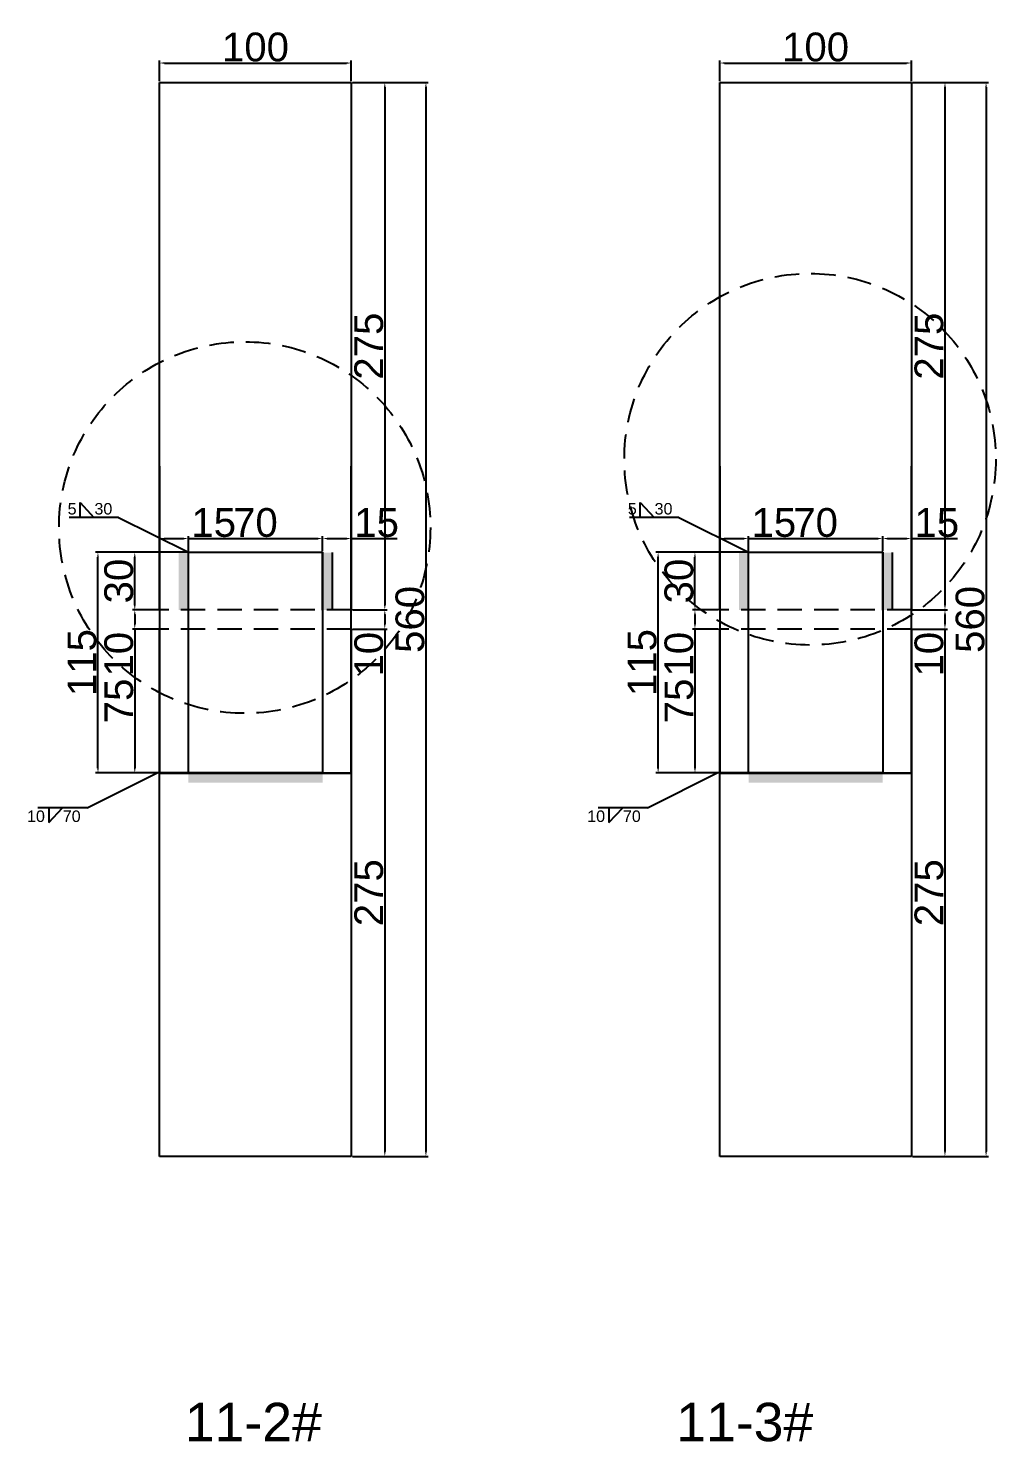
# Model space of a CAD drawing. Header units: millimetres. Extents: x 9380 to 24185, y -971 to 4358.
# Drawn here: x 22378 to 22883, y 1717 to 2455 of the extents above; entities that cross this region are included whole.
import ezdxf

# ---------------------------------------------------------------- set-up
doc = ezdxf.new("R2010")
doc.units = ezdxf.units.MM
doc.linetypes.add('DASHED', pattern=[19.05, 12.7, -6.35])
for name, color, linetype in [('切平处', 3, 'DASHED'), ('尺寸标注', 6, 'Continuous'), ('标号', 4, 'Continuous'), ('焊缝', 250, 'Continuous')]:
    doc.layers.add(name, color=color, linetype=linetype)
doc.styles.get("Standard").update_dxf_attribs({"font": 'arial.ttf'})
doc.dimstyles.new('ISO-25-JHF', dxfattribs={"dimtxt": 15, "dimasz": 2.5, "dimexe": 1.25, "dimexo": 0.625, "dimtad": 1, "dimtxsty": 'Standard', "dimcen": 2.5, "dimadec": 0, "dimazin": 0, "dimtfac": 1, "dimtmove": 0, "dimatfit": 3, "dimfxl": 1, "dimarcsym": 0})

# ---------------------------------------------------------------- blocks, each defined once
blk = doc.blocks.new('*D1595')
at = {"layer": 'Defpoints', "color": 0, "transparency": 16777216}
for p in [(22546.57, 2436.41), (22446.57, 2426.27), (22546.57, 2426.27)]:
    blk.add_point(p, dxfattribs=at)
at = {"layer": '尺寸标注', "color": 0, "lineweight": -2, "transparency": 16777216}
for p, q in [((22446.57, 2426.9), (22446.57, 2437.66)), ((22449.07, 2436.41), (22544.07, 2436.41)), ((22546.57, 2426.9), (22546.57, 2437.66))]:
    blk.add_line(p, q, dxfattribs=at)
at = {"layer": '尺寸标注', "color": 0, "transparency": 16777216}
for points in [[(22449.07, 2436.83), (22449.07, 2435.99), (22446.57, 2436.41)], [(22544.07, 2436.83), (22544.07, 2435.99), (22546.57, 2436.41)]]:
    blk.add_solid(points, dxfattribs=at)
at = {"layer": '尺寸标注', "color": 0, "transparency": 16777216, "insert": (22496.57, 2444.69), "char_height": 15, "attachment_point": 5}
blk.add_mtext('100', dxfattribs=at)
blk = doc.blocks.new('*D1596')
at = {"layer": 'Defpoints', "color": 0, "transparency": 16777216}
for p in [(22546.57, 2426.27), (22546.57, 2151.27), (22564.05, 2151.27)]:
    blk.add_point(p, dxfattribs=at)
at = {"layer": '尺寸标注', "color": 0, "lineweight": -2, "transparency": 16777216}
for p, q in [((22547.2, 2426.27), (22565.3, 2426.27)), ((22564.05, 2423.77), (22564.05, 2153.77)), ((22547.2, 2151.27), (22565.3, 2151.27))]:
    blk.add_line(p, q, dxfattribs=at)
at = {"layer": '尺寸标注', "color": 0, "transparency": 16777216}
for points in [[(22563.63, 2423.77), (22564.47, 2423.77), (22564.05, 2426.27)], [(22563.63, 2153.77), (22564.47, 2153.77), (22564.05, 2151.27)]]:
    blk.add_solid(points, dxfattribs=at)
at = {"layer": '尺寸标注', "color": 0, "transparency": 16777216, "insert": (22555.76, 2288.77), "char_height": 15, "attachment_point": 5, "rotation": 90}
blk.add_mtext('275', dxfattribs=at)
blk = doc.blocks.new('*D1597')
at = {"layer": 'Defpoints', "color": 0, "transparency": 16777216}
for p in [(22546.57, 2151.27), (22546.57, 2141.27), (22564.05, 2141.27)]:
    blk.add_point(p, dxfattribs=at)
at = {"layer": '尺寸标注', "color": 0, "lineweight": -2, "transparency": 16777216}
for p, q in [((22547.2, 2151.27), (22565.3, 2151.27)), ((22564.05, 2148.77), (22564.05, 2143.77)), ((22547.2, 2141.27), (22565.3, 2141.27)), ((22564.05, 2141.27), (22564.05, 2117.5))]:
    blk.add_line(p, q, dxfattribs=at)
at = {"layer": '尺寸标注', "color": 0, "transparency": 16777216}
for points in [[(22563.63, 2148.77), (22564.47, 2148.77), (22564.05, 2151.27)], [(22563.63, 2143.77), (22564.47, 2143.77), (22564.05, 2141.27)]]:
    blk.add_solid(points, dxfattribs=at)
at = {"layer": '尺寸标注', "color": 0, "transparency": 16777216, "insert": (22555.76, 2128.14), "char_height": 15, "attachment_point": 5, "rotation": 90}
blk.add_mtext('10', dxfattribs=at)
blk = doc.blocks.new('*D1598')
at = {"layer": 'Defpoints', "color": 0, "transparency": 16777216}
for p in [(22546.57, 2141.27), (22546.57, 1866.27), (22564.05, 1866.27)]:
    blk.add_point(p, dxfattribs=at)
at = {"layer": '尺寸标注', "color": 0, "lineweight": -2, "transparency": 16777216}
for p, q in [((22547.2, 2141.27), (22565.3, 2141.27)), ((22564.05, 2138.77), (22564.05, 1868.77)), ((22547.2, 1866.27), (22565.3, 1866.27))]:
    blk.add_line(p, q, dxfattribs=at)
at = {"layer": '尺寸标注', "color": 0, "transparency": 16777216}
for points in [[(22563.63, 2138.77), (22564.47, 2138.77), (22564.05, 2141.27)], [(22563.63, 1868.77), (22564.47, 1868.77), (22564.05, 1866.27)]]:
    blk.add_solid(points, dxfattribs=at)
at = {"layer": '尺寸标注', "color": 0, "transparency": 16777216, "insert": (22555.76, 2003.77), "char_height": 15, "attachment_point": 5, "rotation": 90}
blk.add_mtext('275', dxfattribs=at)
blk = doc.blocks.new('*D1479')
at = {"layer": 'Defpoints', "color": 0, "transparency": 16777216}
for p in [(22546.57, 2426.27), (22546.57, 1866.27), (22585.5, 1866.27)]:
    blk.add_point(p, dxfattribs=at)
at = {"layer": '尺寸标注', "color": 0, "lineweight": -2, "transparency": 16777216}
for p, q in [((22547.2, 2426.27), (22586.75, 2426.27)), ((22585.5, 2423.77), (22585.5, 1868.77)), ((22547.2, 1866.27), (22586.75, 1866.27))]:
    blk.add_line(p, q, dxfattribs=at)
at = {"layer": '尺寸标注', "color": 0, "transparency": 16777216}
for points in [[(22585.08, 2423.77), (22585.92, 2423.77), (22585.5, 2426.27)], [(22585.08, 1868.77), (22585.92, 1868.77), (22585.5, 1866.27)]]:
    blk.add_solid(points, dxfattribs=at)
at = {"layer": '尺寸标注', "color": 0, "transparency": 16777216, "insert": (22577.22, 2146.27), "char_height": 15, "attachment_point": 5, "rotation": 90}
blk.add_mtext('560', dxfattribs=at)
blk = doc.blocks.new('*D1599')
at = {"layer": 'Defpoints', "color": 0, "transparency": 16777216}
for p in [(22414.41, 2181.27), (22461.57, 2181.27), (22461.57, 2066.27)]:
    blk.add_point(p, dxfattribs=at)
at = {"layer": '尺寸标注', "color": 0, "lineweight": -2, "transparency": 16777216}
for p, q in [((22460.95, 2181.27), (22413.16, 2181.27)), ((22414.41, 2068.77), (22414.41, 2178.77)), ((22460.95, 2066.27), (22413.16, 2066.27))]:
    blk.add_line(p, q, dxfattribs=at)
at = {"layer": '尺寸标注', "color": 0, "transparency": 16777216}
for points in [[(22414, 2178.77), (22414.83, 2178.77), (22414.41, 2181.27)], [(22414, 2068.77), (22414.83, 2068.77), (22414.41, 2066.27)]]:
    blk.add_solid(points, dxfattribs=at)
at = {"layer": '尺寸标注', "color": 0, "transparency": 16777216, "insert": (22406.13, 2123.77), "char_height": 15, "attachment_point": 5, "rotation": 90}
blk.add_mtext('115', dxfattribs=at)
blk = doc.blocks.new('*D1480')
at = {"layer": 'Defpoints', "color": 0, "transparency": 16777216}
for p in [(22433.62, 2181.27), (22446.57, 2181.27), (22446.57, 2151.27)]:
    blk.add_point(p, dxfattribs=at)
at = {"layer": '尺寸标注', "color": 0, "lineweight": -2, "transparency": 16777216}
for p, q in [((22445.95, 2181.27), (22432.37, 2181.27)), ((22433.62, 2153.77), (22433.62, 2178.77)), ((22445.95, 2151.27), (22432.37, 2151.27))]:
    blk.add_line(p, q, dxfattribs=at)
at = {"layer": '尺寸标注', "color": 0, "transparency": 16777216}
for points in [[(22433.2, 2178.77), (22434.04, 2178.77), (22433.62, 2181.27)], [(22433.2, 2153.77), (22434.04, 2153.77), (22433.62, 2151.27)]]:
    blk.add_solid(points, dxfattribs=at)
at = {"layer": '尺寸标注', "color": 0, "transparency": 16777216, "insert": (22425.33, 2166.27), "char_height": 15, "attachment_point": 5, "rotation": 90}
blk.add_mtext('30', dxfattribs=at)
blk = doc.blocks.new('*D1600')
at = {"layer": 'Defpoints', "color": 0, "transparency": 16777216}
for p in [(22461.57, 2188.45), (22446.57, 2181.27), (22461.57, 2181.27)]:
    blk.add_point(p, dxfattribs=at)
at = {"layer": '尺寸标注', "color": 0, "lineweight": -2, "transparency": 16777216}
for p, q in [((22446.57, 2181.9), (22446.57, 2189.7)), ((22461.57, 2181.9), (22461.57, 2189.7)), ((22449.07, 2188.45), (22459.07, 2188.45)), ((22461.57, 2188.45), (22485.51, 2188.45))]:
    blk.add_line(p, q, dxfattribs=at)
at = {"layer": '尺寸标注', "color": 0, "transparency": 16777216}
for points in [[(22449.07, 2188.86), (22449.07, 2188.03), (22446.57, 2188.45)], [(22459.07, 2188.86), (22459.07, 2188.03), (22461.57, 2188.45)]]:
    blk.add_solid(points, dxfattribs=at)
at = {"layer": '尺寸标注', "color": 0, "transparency": 16777216, "insert": (22474.79, 2196.73), "char_height": 15, "attachment_point": 5}
blk.add_mtext('15', dxfattribs=at)
blk = doc.blocks.new('*D1601')
at = {"layer": 'Defpoints', "color": 0, "transparency": 16777216}
for p in [(22531.57, 2188.45), (22461.57, 2181.27), (22531.57, 2181.27)]:
    blk.add_point(p, dxfattribs=at)
at = {"layer": '尺寸标注', "color": 0, "lineweight": -2, "transparency": 16777216}
for p, q in [((22461.57, 2181.9), (22461.57, 2189.7)), ((22531.57, 2181.9), (22531.57, 2189.7)), ((22464.07, 2188.45), (22529.07, 2188.45))]:
    blk.add_line(p, q, dxfattribs=at)
at = {"layer": '尺寸标注', "color": 0, "transparency": 16777216}
for points in [[(22464.07, 2188.86), (22464.07, 2188.03), (22461.57, 2188.45)], [(22529.07, 2188.86), (22529.07, 2188.03), (22531.57, 2188.45)]]:
    blk.add_solid(points, dxfattribs=at)
at = {"layer": '尺寸标注', "color": 0, "transparency": 16777216, "insert": (22496.57, 2196.73), "char_height": 15, "attachment_point": 5}
blk.add_mtext('70', dxfattribs=at)
blk = doc.blocks.new('*D1602')
at = {"layer": 'Defpoints', "color": 0, "transparency": 16777216}
for p in [(22546.57, 2188.45), (22531.57, 2181.27), (22546.57, 2181.27)]:
    blk.add_point(p, dxfattribs=at)
at = {"layer": '尺寸标注', "color": 0, "lineweight": -2, "transparency": 16777216}
for p, q in [((22531.57, 2181.9), (22531.57, 2189.7)), ((22546.57, 2181.9), (22546.57, 2189.7)), ((22534.07, 2188.45), (22544.07, 2188.45)), ((22546.57, 2188.45), (22570.51, 2188.45))]:
    blk.add_line(p, q, dxfattribs=at)
at = {"layer": '尺寸标注', "color": 0, "transparency": 16777216}
for points in [[(22534.07, 2188.86), (22534.07, 2188.03), (22531.57, 2188.45)], [(22544.07, 2188.86), (22544.07, 2188.03), (22546.57, 2188.45)]]:
    blk.add_solid(points, dxfattribs=at)
at = {"layer": '尺寸标注', "color": 0, "transparency": 16777216, "insert": (22559.79, 2196.73), "char_height": 15, "attachment_point": 5}
blk.add_mtext('15', dxfattribs=at)
blk = doc.blocks.new('*D1603')
at = {"layer": 'Defpoints', "color": 0, "transparency": 16777216}
for p in [(22446.57, 2151.27), (22433.62, 2141.27), (22446.57, 2141.27)]:
    blk.add_point(p, dxfattribs=at)
at = {"layer": '尺寸标注', "color": 0, "lineweight": -2, "transparency": 16777216}
for p, q in [((22445.95, 2151.27), (22432.37, 2151.27)), ((22433.62, 2148.77), (22433.62, 2143.77)), ((22445.95, 2141.27), (22432.37, 2141.27)), ((22433.62, 2141.27), (22433.62, 2117.5))]:
    blk.add_line(p, q, dxfattribs=at)
at = {"layer": '尺寸标注', "color": 0, "transparency": 16777216}
for points in [[(22433.2, 2148.77), (22434.04, 2148.77), (22433.62, 2151.27)], [(22433.2, 2143.77), (22434.04, 2143.77), (22433.62, 2141.27)]]:
    blk.add_solid(points, dxfattribs=at)
at = {"layer": '尺寸标注', "color": 0, "transparency": 16777216, "insert": (22425.34, 2128.14), "char_height": 15, "attachment_point": 5, "rotation": 90}
blk.add_mtext('10', dxfattribs=at)
blk = doc.blocks.new('*D1604')
at = {"layer": 'Defpoints', "color": 0, "transparency": 16777216}
for p in [(22446.57, 2141.27), (22433.62, 2066.27), (22446.57, 2066.27)]:
    blk.add_point(p, dxfattribs=at)
at = {"layer": '尺寸标注', "color": 0, "lineweight": -2, "transparency": 16777216}
for p, q in [((22445.95, 2141.27), (22432.37, 2141.27)), ((22433.62, 2138.77), (22433.62, 2068.77)), ((22445.95, 2066.27), (22432.37, 2066.27))]:
    blk.add_line(p, q, dxfattribs=at)
at = {"layer": '尺寸标注', "color": 0, "transparency": 16777216}
for points in [[(22433.2, 2138.77), (22434.04, 2138.77), (22433.62, 2141.27)], [(22433.2, 2068.77), (22434.04, 2068.77), (22433.62, 2066.27)]]:
    blk.add_solid(points, dxfattribs=at)
at = {"layer": '尺寸标注', "color": 0, "transparency": 16777216, "insert": (22425.37, 2103.77), "char_height": 15, "attachment_point": 5, "rotation": 90}
blk.add_mtext('75', dxfattribs=at)
blk = doc.blocks.new('*D1605')
at = {"layer": 'Defpoints', "color": 0, "transparency": 16777216}
for p in [(22838.8, 2436.41), (22738.8, 2426.27), (22838.8, 2426.27)]:
    blk.add_point(p, dxfattribs=at)
at = {"layer": '尺寸标注', "color": 0, "lineweight": -2, "transparency": 16777216}
for p, q in [((22738.8, 2426.9), (22738.8, 2437.66)), ((22741.3, 2436.41), (22836.3, 2436.41)), ((22838.8, 2426.9), (22838.8, 2437.66))]:
    blk.add_line(p, q, dxfattribs=at)
at = {"layer": '尺寸标注', "color": 0, "transparency": 16777216}
for points in [[(22741.3, 2436.83), (22741.3, 2435.99), (22738.8, 2436.41)], [(22836.3, 2436.83), (22836.3, 2435.99), (22838.8, 2436.41)]]:
    blk.add_solid(points, dxfattribs=at)
at = {"layer": '尺寸标注', "color": 0, "transparency": 16777216, "insert": (22788.8, 2444.69), "char_height": 15, "attachment_point": 5}
blk.add_mtext('100', dxfattribs=at)
blk = doc.blocks.new('*D1606')
at = {"layer": 'Defpoints', "color": 0, "transparency": 16777216}
for p in [(22838.8, 2426.27), (22838.8, 2151.27), (22856.28, 2151.27)]:
    blk.add_point(p, dxfattribs=at)
at = {"layer": '尺寸标注', "color": 0, "lineweight": -2, "transparency": 16777216}
for p, q in [((22839.43, 2426.27), (22857.53, 2426.27)), ((22856.28, 2423.77), (22856.28, 2153.77)), ((22839.43, 2151.27), (22857.53, 2151.27))]:
    blk.add_line(p, q, dxfattribs=at)
at = {"layer": '尺寸标注', "color": 0, "transparency": 16777216}
for points in [[(22855.87, 2423.77), (22856.7, 2423.77), (22856.28, 2426.27)], [(22855.87, 2153.77), (22856.7, 2153.77), (22856.28, 2151.27)]]:
    blk.add_solid(points, dxfattribs=at)
at = {"layer": '尺寸标注', "color": 0, "transparency": 16777216, "insert": (22848, 2288.77), "char_height": 15, "attachment_point": 5, "rotation": 90}
blk.add_mtext('275', dxfattribs=at)
blk = doc.blocks.new('*D1607')
at = {"layer": 'Defpoints', "color": 0, "transparency": 16777216}
for p in [(22838.8, 2151.27), (22838.8, 2141.27), (22856.28, 2141.27)]:
    blk.add_point(p, dxfattribs=at)
at = {"layer": '尺寸标注', "color": 0, "lineweight": -2, "transparency": 16777216}
for p, q in [((22839.43, 2151.27), (22857.53, 2151.27)), ((22856.28, 2148.77), (22856.28, 2143.77)), ((22839.43, 2141.27), (22857.53, 2141.27)), ((22856.28, 2141.27), (22856.28, 2117.5))]:
    blk.add_line(p, q, dxfattribs=at)
at = {"layer": '尺寸标注', "color": 0, "transparency": 16777216}
for points in [[(22855.87, 2148.77), (22856.7, 2148.77), (22856.28, 2151.27)], [(22855.87, 2143.77), (22856.7, 2143.77), (22856.28, 2141.27)]]:
    blk.add_solid(points, dxfattribs=at)
at = {"layer": '尺寸标注', "color": 0, "transparency": 16777216, "insert": (22848, 2128.14), "char_height": 15, "attachment_point": 5, "rotation": 90}
blk.add_mtext('10', dxfattribs=at)
blk = doc.blocks.new('*D1608')
at = {"layer": 'Defpoints', "color": 0, "transparency": 16777216}
for p in [(22838.8, 2141.27), (22838.8, 1866.27), (22856.28, 1866.27)]:
    blk.add_point(p, dxfattribs=at)
at = {"layer": '尺寸标注', "color": 0, "lineweight": -2, "transparency": 16777216}
for p, q in [((22839.43, 2141.27), (22857.53, 2141.27)), ((22856.28, 2138.77), (22856.28, 1868.77)), ((22839.43, 1866.27), (22857.53, 1866.27))]:
    blk.add_line(p, q, dxfattribs=at)
at = {"layer": '尺寸标注', "color": 0, "transparency": 16777216}
for points in [[(22855.87, 2138.77), (22856.7, 2138.77), (22856.28, 2141.27)], [(22855.87, 1868.77), (22856.7, 1868.77), (22856.28, 1866.27)]]:
    blk.add_solid(points, dxfattribs=at)
at = {"layer": '尺寸标注', "color": 0, "transparency": 16777216, "insert": (22848, 2003.77), "char_height": 15, "attachment_point": 5, "rotation": 90}
blk.add_mtext('275', dxfattribs=at)
blk = doc.blocks.new('*D1481')
at = {"layer": 'Defpoints', "color": 0, "transparency": 16777216}
for p in [(22838.8, 2426.27), (22838.8, 1866.27), (22877.73, 1866.27)]:
    blk.add_point(p, dxfattribs=at)
at = {"layer": '尺寸标注', "color": 0, "lineweight": -2, "transparency": 16777216}
for p, q in [((22839.43, 2426.27), (22878.98, 2426.27)), ((22877.73, 2423.77), (22877.73, 1868.77)), ((22839.43, 1866.27), (22878.98, 1866.27))]:
    blk.add_line(p, q, dxfattribs=at)
at = {"layer": '尺寸标注', "color": 0, "transparency": 16777216}
for points in [[(22877.32, 2423.77), (22878.15, 2423.77), (22877.73, 2426.27)], [(22877.32, 1868.77), (22878.15, 1868.77), (22877.73, 1866.27)]]:
    blk.add_solid(points, dxfattribs=at)
at = {"layer": '尺寸标注', "color": 0, "transparency": 16777216, "insert": (22869.45, 2146.27), "char_height": 15, "attachment_point": 5, "rotation": 90}
blk.add_mtext('560', dxfattribs=at)
blk = doc.blocks.new('*D1609')
at = {"layer": 'Defpoints', "color": 0, "transparency": 16777216}
for p in [(22706.65, 2181.27), (22753.8, 2181.27), (22753.8, 2066.27)]:
    blk.add_point(p, dxfattribs=at)
at = {"layer": '尺寸标注', "color": 0, "lineweight": -2, "transparency": 16777216}
for p, q in [((22753.18, 2181.27), (22705.4, 2181.27)), ((22706.65, 2068.77), (22706.65, 2178.77)), ((22753.18, 2066.27), (22705.4, 2066.27))]:
    blk.add_line(p, q, dxfattribs=at)
at = {"layer": '尺寸标注', "color": 0, "transparency": 16777216}
for points in [[(22706.23, 2178.77), (22707.06, 2178.77), (22706.65, 2181.27)], [(22706.23, 2068.77), (22707.06, 2068.77), (22706.65, 2066.27)]]:
    blk.add_solid(points, dxfattribs=at)
at = {"layer": '尺寸标注', "color": 0, "transparency": 16777216, "insert": (22698.36, 2123.77), "char_height": 15, "attachment_point": 5, "rotation": 90}
blk.add_mtext('115', dxfattribs=at)
blk = doc.blocks.new('*D1482')
at = {"layer": 'Defpoints', "color": 0, "transparency": 16777216}
for p in [(22725.85, 2181.27), (22738.8, 2181.27), (22738.8, 2151.27)]:
    blk.add_point(p, dxfattribs=at)
at = {"layer": '尺寸标注', "color": 0, "lineweight": -2, "transparency": 16777216}
for p, q in [((22738.18, 2181.27), (22724.6, 2181.27)), ((22725.85, 2153.77), (22725.85, 2178.77)), ((22738.18, 2151.27), (22724.6, 2151.27))]:
    blk.add_line(p, q, dxfattribs=at)
at = {"layer": '尺寸标注', "color": 0, "transparency": 16777216}
for points in [[(22725.44, 2178.77), (22726.27, 2178.77), (22725.85, 2181.27)], [(22725.44, 2153.77), (22726.27, 2153.77), (22725.85, 2151.27)]]:
    blk.add_solid(points, dxfattribs=at)
at = {"layer": '尺寸标注', "color": 0, "transparency": 16777216, "insert": (22717.56, 2166.27), "char_height": 15, "attachment_point": 5, "rotation": 90}
blk.add_mtext('30', dxfattribs=at)
blk = doc.blocks.new('*D1610')
at = {"layer": 'Defpoints', "color": 0, "transparency": 16777216}
for p in [(22753.8, 2188.45), (22738.8, 2181.27), (22753.8, 2181.27)]:
    blk.add_point(p, dxfattribs=at)
at = {"layer": '尺寸标注', "color": 0, "lineweight": -2, "transparency": 16777216}
for p, q in [((22738.8, 2181.9), (22738.8, 2189.7)), ((22753.8, 2181.9), (22753.8, 2189.7)), ((22741.3, 2188.45), (22751.3, 2188.45)), ((22753.8, 2188.45), (22777.74, 2188.45))]:
    blk.add_line(p, q, dxfattribs=at)
at = {"layer": '尺寸标注', "color": 0, "transparency": 16777216}
for points in [[(22741.3, 2188.86), (22741.3, 2188.03), (22738.8, 2188.45)], [(22751.3, 2188.86), (22751.3, 2188.03), (22753.8, 2188.45)]]:
    blk.add_solid(points, dxfattribs=at)
at = {"layer": '尺寸标注', "color": 0, "transparency": 16777216, "insert": (22767.02, 2196.73), "char_height": 15, "attachment_point": 5}
blk.add_mtext('15', dxfattribs=at)
blk = doc.blocks.new('*D1611')
at = {"layer": 'Defpoints', "color": 0, "transparency": 16777216}
for p in [(22823.8, 2188.45), (22753.8, 2181.27), (22823.8, 2181.27)]:
    blk.add_point(p, dxfattribs=at)
at = {"layer": '尺寸标注', "color": 0, "lineweight": -2, "transparency": 16777216}
for p, q in [((22753.8, 2181.9), (22753.8, 2189.7)), ((22823.8, 2181.9), (22823.8, 2189.7)), ((22756.3, 2188.45), (22821.3, 2188.45))]:
    blk.add_line(p, q, dxfattribs=at)
at = {"layer": '尺寸标注', "color": 0, "transparency": 16777216}
for points in [[(22756.3, 2188.86), (22756.3, 2188.03), (22753.8, 2188.45)], [(22821.3, 2188.86), (22821.3, 2188.03), (22823.8, 2188.45)]]:
    blk.add_solid(points, dxfattribs=at)
at = {"layer": '尺寸标注', "color": 0, "transparency": 16777216, "insert": (22788.8, 2196.73), "char_height": 15, "attachment_point": 5}
blk.add_mtext('70', dxfattribs=at)
blk = doc.blocks.new('*D1612')
at = {"layer": 'Defpoints', "color": 0, "transparency": 16777216}
for p in [(22838.8, 2188.45), (22823.8, 2181.27), (22838.8, 2181.27)]:
    blk.add_point(p, dxfattribs=at)
at = {"layer": '尺寸标注', "color": 0, "lineweight": -2, "transparency": 16777216}
for p, q in [((22823.8, 2181.9), (22823.8, 2189.7)), ((22838.8, 2181.9), (22838.8, 2189.7)), ((22826.3, 2188.45), (22836.3, 2188.45)), ((22838.8, 2188.45), (22862.74, 2188.45))]:
    blk.add_line(p, q, dxfattribs=at)
at = {"layer": '尺寸标注', "color": 0, "transparency": 16777216}
for points in [[(22826.3, 2188.86), (22826.3, 2188.03), (22823.8, 2188.45)], [(22836.3, 2188.86), (22836.3, 2188.03), (22838.8, 2188.45)]]:
    blk.add_solid(points, dxfattribs=at)
at = {"layer": '尺寸标注', "color": 0, "transparency": 16777216, "insert": (22852.02, 2196.73), "char_height": 15, "attachment_point": 5}
blk.add_mtext('15', dxfattribs=at)
blk = doc.blocks.new('*D1613')
at = {"layer": 'Defpoints', "color": 0, "transparency": 16777216}
for p in [(22738.8, 2151.27), (22725.85, 2141.27), (22738.8, 2141.27)]:
    blk.add_point(p, dxfattribs=at)
at = {"layer": '尺寸标注', "color": 0, "lineweight": -2, "transparency": 16777216}
for p, q in [((22738.18, 2151.27), (22724.6, 2151.27)), ((22725.85, 2148.77), (22725.85, 2143.77)), ((22738.18, 2141.27), (22724.6, 2141.27)), ((22725.85, 2141.27), (22725.85, 2117.5))]:
    blk.add_line(p, q, dxfattribs=at)
at = {"layer": '尺寸标注', "color": 0, "transparency": 16777216}
for points in [[(22725.44, 2148.77), (22726.27, 2148.77), (22725.85, 2151.27)], [(22725.44, 2143.77), (22726.27, 2143.77), (22725.85, 2141.27)]]:
    blk.add_solid(points, dxfattribs=at)
at = {"layer": '尺寸标注', "color": 0, "transparency": 16777216, "insert": (22717.57, 2128.14), "char_height": 15, "attachment_point": 5, "rotation": 90}
blk.add_mtext('10', dxfattribs=at)
blk = doc.blocks.new('*D1614')
at = {"layer": 'Defpoints', "color": 0, "transparency": 16777216}
for p in [(22738.8, 2141.27), (22725.85, 2066.27), (22738.8, 2066.27)]:
    blk.add_point(p, dxfattribs=at)
at = {"layer": '尺寸标注', "color": 0, "lineweight": -2, "transparency": 16777216}
for p, q in [((22738.18, 2141.27), (22724.6, 2141.27)), ((22725.85, 2138.77), (22725.85, 2068.77)), ((22738.18, 2066.27), (22724.6, 2066.27))]:
    blk.add_line(p, q, dxfattribs=at)
at = {"layer": '尺寸标注', "color": 0, "transparency": 16777216}
for points in [[(22725.44, 2138.77), (22726.27, 2138.77), (22725.85, 2141.27)], [(22725.44, 2068.77), (22726.27, 2068.77), (22725.85, 2066.27)]]:
    blk.add_solid(points, dxfattribs=at)
at = {"layer": '尺寸标注', "color": 0, "transparency": 16777216, "insert": (22717.6, 2103.77), "char_height": 15, "attachment_point": 5, "rotation": 90}
blk.add_mtext('75', dxfattribs=at)

msp = doc.modelspace()

# ---------------------------------------------------------------- hatches: boundary and pattern name
at = {"layer": '焊缝'}
h = msp.add_hatch(color=250, dxfattribs=at)
h.dxf.hatch_style = 1
h.paths.add_polyline_path([(22461.57, 2181.11), (22456.57, 2181.11), (22456.57, 2151.11), (22461.57, 2151.11)])
h = msp.add_hatch(color=250, dxfattribs=at)
h.dxf.hatch_style = 1
h.paths.add_polyline_path([(22531.57, 2181.11), (22536.57, 2181.089), (22536.57, 2151.11), (22531.57, 2151.11)])
h = msp.add_hatch(color=250, dxfattribs=at)
h.dxf.hatch_style = 1
h.paths.add_polyline_path([(22753.804, 2181.11), (22748.804, 2181.11), (22748.804, 2151.11), (22753.804, 2151.11)])
h = msp.add_hatch(color=250, dxfattribs=at)
h.dxf.hatch_style = 1
h.paths.add_polyline_path([(22823.804, 2181.11), (22828.804, 2181.089), (22828.804, 2151.11), (22823.804, 2151.11)])
h = msp.add_hatch(color=250, dxfattribs=at)
h.dxf.hatch_style = 1
h.paths.add_polyline_path([(22461.57, 2061.11), (22461.57, 2066.11), (22531.57, 2066.11), (22531.57, 2061.11)])
h = msp.add_hatch(color=250, dxfattribs=at)
h.dxf.hatch_style = 1
h.paths.add_polyline_path([(22753.804, 2061.11), (22753.804, 2066.11), (22823.804, 2066.11), (22823.804, 2061.11)])

# ---------------------------------------------------------------- linework, layer by layer
for p, q in [((22446.57, 2426.273), (22546.57, 2426.273)), ((22446.57, 2151.273), (22446.57, 2426.273)), ((22546.57, 2426.273), (22546.57, 2151.273)), ((22738.804, 2426.273), (22838.804, 2426.273)), ((22738.804, 2151.273), (22738.804, 2426.273)), ((22838.804, 2426.273), (22838.804, 2151.273)), ((22446.57, 2226.273), (22446.57, 2066.273)), ((22546.57, 2066.273), (22546.57, 2226.273)), ((22738.804, 2226.273), (22738.804, 2066.273)), ((22838.804, 2066.273), (22838.804, 2226.273)), ((22461.57, 2181.273), (22531.57, 2181.273)), ((22461.57, 2066.273), (22461.57, 2181.273)), ((22461.57, 2181.273), (22531.57, 2181.273)), ((22531.57, 2181.273), (22531.57, 2066.273)), ((22753.804, 2181.273), (22823.804, 2181.273)), ((22753.804, 2066.273), (22753.804, 2181.273)), ((22753.804, 2181.273), (22823.804, 2181.273)), ((22823.804, 2181.273), (22823.804, 2066.273)), ((22446.57, 1866.273), (22446.57, 2141.273)), ((22546.57, 2141.273), (22546.57, 1866.273)), ((22738.804, 1866.273), (22738.804, 2141.273)), ((22838.804, 2141.273), (22838.804, 1866.273)), ((22446.57, 2066.273), (22546.57, 2066.273)), ((22531.57, 2066.273), (22461.57, 2066.273)), ((22738.804, 2066.273), (22838.804, 2066.273)), ((22823.804, 2066.273), (22753.804, 2066.273)), ((22546.57, 1866.273), (22446.57, 1866.273)), ((22838.804, 1866.273), (22738.804, 1866.273))]:
    msp.add_line(p, q)
at = {"linetype": 'DASHED'}
for p, q in [((22546.57, 2151.273), (22446.57, 2151.273)), ((22838.804, 2151.273), (22738.804, 2151.273)), ((22546.57, 2141.273), (22446.57, 2141.273)), ((22838.804, 2141.273), (22738.804, 2141.273))]:
    msp.add_line(p, q, dxfattribs=at)
at = {"layer": '切平处'}
for centre in [(22785.9, 2229.8), (22490.96, 2194.177)]:
    msp.add_circle(centre, 96.875, dxfattribs=at)
at = {"layer": '尺寸标注'}
for p, q in [((22405.066, 2199.463), (22405.066, 2207.228)), ((22405.066, 2207.228), (22412.297, 2199.463)), ((22697.299, 2199.463), (22697.299, 2207.228)), ((22697.299, 2207.228), (22704.531, 2199.463)), ((22425.179, 2199.463), (22399.416, 2199.463)), ((22425.179, 2199.463), (22461.57, 2181.273)), ((22717.412, 2199.463), (22691.65, 2199.463)), ((22717.412, 2199.463), (22753.804, 2181.273)), ((22408.865, 2048.084), (22445.256, 2066.273)), ((22701.099, 2048.084), (22737.49, 2066.273)), ((22408.865, 2048.084), (22383.102, 2048.084)), ((22388.752, 2048.084), (22388.752, 2040.319)), ((22388.752, 2040.319), (22395.984, 2048.084)), ((22701.099, 2048.084), (22675.336, 2048.084)), ((22680.986, 2048.084), (22680.986, 2040.319)), ((22680.986, 2040.319), (22688.217, 2048.084))]:
    msp.add_line(p, q, dxfattribs=at)
at = {"layer": '焊缝'}
for p, q in [((22461.57, 2151.11), (22461.57, 2181.11)), ((22531.57, 2151.11), (22531.57, 2181.11)), ((22536.57, 2181.089), (22536.57, 2151.11)), ((22753.804, 2151.11), (22753.804, 2181.11)), ((22823.804, 2151.11), (22823.804, 2181.11)), ((22828.804, 2181.089), (22828.804, 2151.11)), ((22446.57, 2066.11), (22546.57, 2066.11)), ((22738.804, 2066.11), (22838.804, 2066.11))]:
    msp.add_line(p, q, dxfattribs=at)

# ---------------------------------------------------------------- texts
at = {"layer": '尺寸标注', "char_height": 6}
for s, insert, attachment_point in [('5    30', (22398.596, 2206.98), 1), ('5    30', (22690.829, 2206.98), 1), ('\\pt0;10    70', (22377.41, 2040.566), 7), ('\\pt0;10    70', (22669.644, 2040.566), 7)]:
    msp.add_mtext_dynamic_manual_height_columns(s, width=68.30832, gutter_width=12.5, heights=[0], dxfattribs=dict(at, insert=insert, attachment_point=attachment_point))
at = {"layer": '标号', "char_height": 20, "attachment_point": 1}
for s, insert in [('11-2#', (22459.73, 1737.759)), ('11-3#', (22716.109, 1737.759))]:
    msp.add_mtext_dynamic_manual_height_columns(s, width=70.10425, gutter_width=12.5, heights=[0], dxfattribs=dict(at, insert=insert))

# ---------------------------------------------------------------- dimensions: what is measured, and where the dimension line sits
at = {"layer": '尺寸标注'}
for p1, p2, distance, picture, middle in [((22446.57, 2426.273), (22546.57, 2426.273), 10.138, '*D1595', (22496.57, 2444.695)), ((22738.804, 2426.273), (22838.804, 2426.273), 10.138, '*D1605', (22788.804, 2444.695)), ((22546.57, 2426.273), (22546.57, 2151.273), 17.478, '*D1596', (22555.765, 2288.773)), ((22546.57, 2426.273), (22546.57, 1866.273), 38.931, '*D1479', (22577.217, 2146.273)), ((22838.804, 2426.273), (22838.804, 2151.273), 17.478, '*D1606', (22847.998, 2288.773)), ((22838.804, 2426.273), (22838.804, 1866.273), 38.931, '*D1481', (22869.451, 2146.273)), ((22446.57, 2181.273), (22461.57, 2181.273), 7.173, '*D1600', (22474.789, 2196.73)), ((22461.57, 2181.273), (22531.57, 2181.273), 7.173, '*D1601', (22496.57, 2196.73)), ((22531.57, 2181.273), (22546.57, 2181.273), 7.173, '*D1602', (22559.789, 2196.73)), ((22738.804, 2181.273), (22753.804, 2181.273), 7.173, '*D1610', (22767.023, 2196.73)), ((22753.804, 2181.273), (22823.804, 2181.273), 7.173, '*D1611', (22788.804, 2196.73)), ((22823.804, 2181.273), (22838.804, 2181.273), 7.173, '*D1612', (22852.023, 2196.73)), ((22461.57, 2066.273), (22461.57, 2181.273), 47.158, '*D1599', (22406.128, 2123.773)), ((22446.57, 2151.273), (22446.57, 2181.273), 12.951, '*D1480', (22425.331, 2166.273)), ((22753.804, 2066.273), (22753.804, 2181.273), 47.158, '*D1609', (22698.362, 2123.773)), ((22738.804, 2151.273), (22738.804, 2181.273), 12.951, '*D1482', (22717.564, 2166.273)), ((22446.57, 2151.273), (22446.57, 2141.273), -12.951, '*D1603', (22425.336, 2128.136)), ((22546.57, 2151.273), (22546.57, 2141.273), 17.478, '*D1597', (22555.765, 2128.136)), ((22738.804, 2151.273), (22738.804, 2141.273), -12.951, '*D1613', (22717.569, 2128.136)), ((22838.804, 2151.273), (22838.804, 2141.273), 17.478, '*D1607', (22847.998, 2128.136)), ((22446.57, 2141.273), (22446.57, 2066.273), -12.951, '*D1604', (22425.367, 2103.773)), ((22546.57, 2141.273), (22546.57, 1866.273), 17.478, '*D1598', (22555.765, 2003.773)), ((22738.804, 2141.273), (22738.804, 2066.273), -12.951, '*D1614', (22717.6, 2103.773)), ((22838.804, 2141.273), (22838.804, 1866.273), 17.478, '*D1608', (22847.998, 2003.773))]:
    dim = msp.add_aligned_dim(p1=p1, p2=p2, distance=distance, dimstyle='ISO-25-JHF', dxfattribs=at)
    dim.commit()
    dim.dimension.update_dxf_attribs({"geometry": picture, "text_midpoint": middle})

doc.saveas('drawing.dxf')
